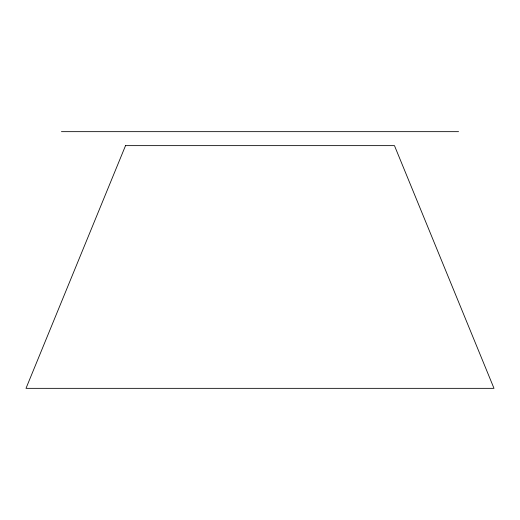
<?xml version="1.0" encoding="UTF-8"?>
<svg xmlns="http://www.w3.org/2000/svg" width="520" height="520" viewBox="0 0 520 520"><rect width="100%" height="100%" fill="white"/><g stroke="black" fill="none" stroke-linecap="round" stroke-linejoin="round"><path stroke-width="0.78" d="M61.425 131.657L458.575 131.657M125.535 145.633L26 388.343L494 388.343L394.466 145.633L125.535 145.633"/></g></svg>
